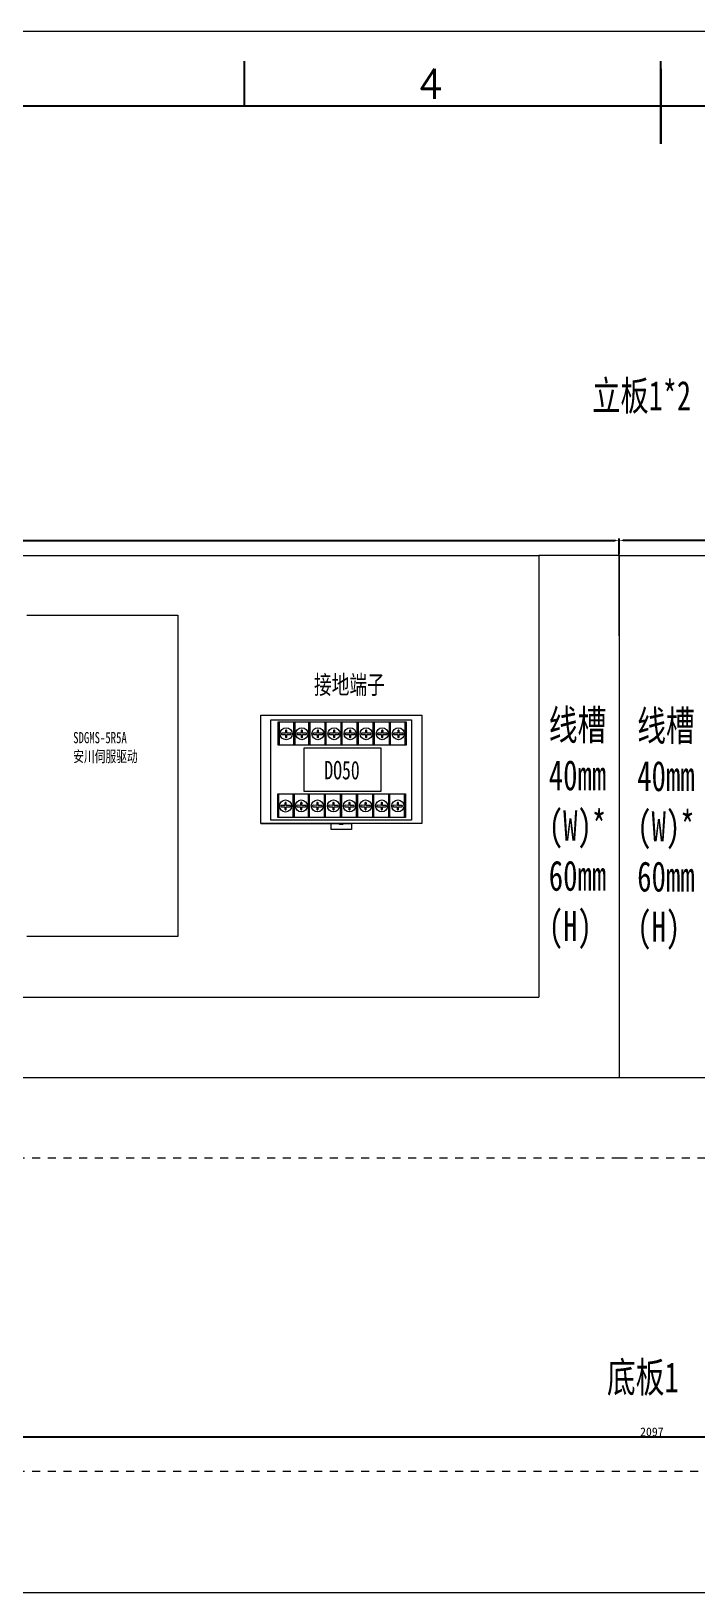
# Model space of a CAD drawing. Extents: x 33864 to 41687, y -3582 to -110.
# Drawn here: x 37484 to 37909, y -1107 to -110 of the extents above; entities that cross this region are included whole.
import ezdxf
from ezdxf.enums import TextEntityAlignment as Align

# ---------------------------------------------------------------- set-up
doc = ezdxf.new("R2010")
doc.units = 0
doc.header["$MEASUREMENT"] = 0
doc.linetypes.add('10', pattern=[20, 5, -5, 5, -5])
for name, color, linetype in [('AE_BOR', 1, 'Continuous'), ('TEXT', 2, 'Continuous'), ('细实线层', 7, 'Continuous')]:
    doc.layers.add(name, color=color, linetype=linetype)
doc.styles.add('ST', font='', dxfattribs={"width": 0.8, "height": 300})
doc.styles.add('WD', font='romans.shx', dxfattribs={"bigfont": 'gbcbig.shx'})
doc.styles.add('宋', font='', dxfattribs={"width": 0.7})
doc.styles.get('ST').set_extended_font_data('SimSun')
doc.styles.get('宋').set_extended_font_data('SimSun')
doc.dimstyles.new('AM_ISO', dxfattribs={"dimtxt": 5.5, "dimasz": 2.5, "dimexe": 1.25, "dimexo": 0.5, "dimgap": 0.5, "dimtad": 1, "dimdsep": 46, "dimtxsty": 'Standard', "dimcen": 0, "dimclrd": 5, "dimclre": 5, "dimclrt": 1, "dimadec": 0, "dimazin": 2, "dimtp": 0.1, "dimtm": 0.1, "dimtfac": 0.71, "dimtmove": 0, "dimatfit": 3, "dimfxl": 1, "dimtfillclr": 6, "dimlwd": -1, "dimlwe": -1, "dimarcsym": 0})

# ---------------------------------------------------------------- blocks, each defined once
blk = doc.blocks.new('*D109')
at = {"layer": 'Defpoints', "color": 0, "lineweight": 0}
for p in [(39226.26, -1007.74), (36533.96, -1029.63), (39226.26, -1029.63)]:
    blk.add_point(p, dxfattribs=at)
at = {"layer": '细实线层', "color": 5}
for p, q in [((36533.96, -1029.13), (36533.96, -1006.49)), ((36536.46, -1007.74), (39223.76, -1007.74)), ((39226.26, -1029.13), (39226.26, -1006.49))]:
    blk.add_line(p, q, dxfattribs=at)
at = {"layer": '细实线层', "color": 5, "lineweight": 0}
for points in [[(36536.46, -1007.32), (36536.46, -1008.15), (36533.96, -1007.74)], [(39223.76, -1008.15), (39223.76, -1007.32), (39226.26, -1007.74)]]:
    blk.add_solid(points, dxfattribs=at)
at = {"layer": '细实线层', "color": 1, "lineweight": 0, "insert": (37880.11, -1004.49), "char_height": 5.5, "attachment_point": 5}
blk.add_mtext('2097', dxfattribs=at)
blk = doc.blocks.new('*D168')
at = {"layer": 'Defpoints', "color": 0, "lineweight": 0}
for p in [(37859.25, -434.84), (36534.61, -444.4), (37859.25, -444.4)]:
    blk.add_point(p, dxfattribs=at)
at = {"layer": '细实线层', "color": 5}
for p, q in [((36534.61, -443.9), (36534.61, -433.59)), ((36537.11, -434.84), (37856.75, -434.84)), ((37859.25, -443.9), (37859.25, -433.59))]:
    blk.add_line(p, q, dxfattribs=at)
at = {"layer": '细实线层', "color": 5, "lineweight": 0}
for points in [[(36537.11, -434.42), (36537.11, -435.26), (36534.61, -434.84)], [(37856.75, -435.26), (37856.75, -434.42), (37859.25, -434.84)]]:
    blk.add_solid(points, dxfattribs=at)
at = {"layer": '细实线层', "color": 1, "lineweight": 0, "insert": (37196.93, -431.59), "char_height": 5.5, "attachment_point": 5}
blk.add_mtext('1324.65', dxfattribs=at)
blk = doc.blocks.new('*D169')
at = {"layer": 'Defpoints', "color": 0, "lineweight": 0}
for p in [(37859.25, -434.84), (37859.25, -444.4), (39183.9, -444.4)]:
    blk.add_point(p, dxfattribs=at)
at = {"layer": '细实线层', "color": 5}
for p, q in [((37859.25, -443.9), (37859.25, -433.59)), ((39181.4, -434.84), (37861.75, -434.84)), ((39183.9, -443.9), (39183.9, -433.59))]:
    blk.add_line(p, q, dxfattribs=at)
at = {"layer": '细实线层', "color": 5, "lineweight": 0}
for points in [[(37861.75, -434.42), (37861.75, -435.26), (37859.25, -434.84)], [(39181.4, -435.26), (39181.4, -434.42), (39183.9, -434.84)]]:
    blk.add_solid(points, dxfattribs=at)
at = {"layer": '细实线层', "color": 1, "lineweight": 0, "insert": (38521.58, -431.59), "char_height": 5.5, "attachment_point": 5}
blk.add_mtext('1324.65', dxfattribs=at)

msp = doc.modelspace()

# ---------------------------------------------------------------- linework, layer by layer
msp.add_line((39248.303, -157.401), (36498.834, -157.401))
at = {"lineweight": 0}
for p, q in [((37859.254, -444.405), (37859.254, -778.134)), ((37630.507, -615.814), (37681.85, -615.814)), ((37688.268, -615.814), (37675.432, -615.814)), ((37681.85, -615.814), (37688.268, -615.814))]:
    msp.add_line(p, q, dxfattribs=at)
for points in [[(37630.507, -546.501), (37733.193, -546.501), (37733.193, -615.814), (37630.507, -615.814)], [(37636.791, -549.562), (37726.598, -549.562), (37726.598, -613.702), (37636.791, -613.702)], [(37641.644, -550.739), (37722.671, -550.739), (37722.671, -565.72), (37641.644, -565.72)], [(37641.644, -550.739), (37642.206, -550.739), (37642.206, -565.72), (37641.644, -565.72)], [(37651.563, -550.739), (37652.125, -550.739), (37652.125, -565.72), (37651.563, -565.72)], [(37661.196, -550.739), (37661.758, -550.739), (37661.758, -565.72), (37661.196, -565.72)], [(37671.465, -550.739), (37672.027, -550.739), (37672.027, -565.72), (37671.465, -565.72)], [(37681.733, -550.739), (37682.295, -550.739), (37682.295, -565.72), (37681.733, -565.72)], [(37692.002, -550.739), (37692.564, -550.739), (37692.564, -565.72), (37692.002, -565.72)], [(37702.27, -550.739), (37702.833, -550.739), (37702.833, -565.72), (37702.27, -565.72)], [(37712.539, -550.739), (37713.101, -550.739), (37713.101, -565.72), (37712.539, -565.72)], [(37722.671, -550.739), (37723.234, -550.739), (37723.234, -565.72), (37722.671, -565.72)], [(37707.039, -595.34), (37658.121, -595.34), (37658.121, -567.414), (37707.039, -567.414)], [(37641.276, -596.889), (37722.304, -596.889), (37722.304, -611.87), (37641.276, -611.87)], [(37641.276, -596.889), (37641.838, -596.889), (37641.838, -611.87), (37641.276, -611.87)], [(37651.195, -596.889), (37651.757, -596.889), (37651.757, -611.87), (37651.195, -611.87)], [(37660.828, -596.889), (37661.391, -596.889), (37661.391, -611.87), (37660.828, -611.87)], [(37671.097, -596.889), (37671.659, -596.889), (37671.659, -611.87), (37671.097, -611.87)], [(37681.366, -596.889), (37681.928, -596.889), (37681.928, -611.87), (37681.366, -611.87)], [(37691.634, -596.889), (37692.196, -596.889), (37692.196, -611.87), (37691.634, -611.87)], [(37701.903, -596.889), (37702.465, -596.889), (37702.465, -611.87), (37701.903, -611.87)], [(37712.171, -596.889), (37712.734, -596.889), (37712.734, -611.87), (37712.171, -611.87)], [(37722.304, -596.889), (37722.866, -596.889), (37722.866, -611.87), (37722.304, -611.87)], [(37675.432, -615.814), (37688.268, -615.814), (37688.268, -619.665), (37675.432, -619.665)], [(37680.678, -615.814), (37682.751, -615.814), (37682.751, -616.372), (37680.678, -616.372)], [(37681.85, -615.814), (37684.044, -615.814), (37684.044, -615.814), (37681.85, -615.814)]]:
    msp.add_lwpolyline(points, close=True, dxfattribs=at)
for points in [[(37646.253, -558.024), (37643.983, -558.009)], [(37646.269, -556.503), (37646.264, -556.503), (37646.253, -558.024)], [(37647.115, -558.03), (37647.126, -556.509)], [(37649.349, -558.045), (37647.115, -558.03)], [(37656.265, -558.004), (37653.995, -557.989)], [(37656.282, -556.482), (37656.277, -556.482), (37656.265, -558.004)], [(37657.128, -558.009), (37657.139, -556.489)], [(37659.362, -558.024), (37657.128, -558.009)], [(37666.534, -558.004), (37664.264, -557.989)], [(37666.551, -556.482), (37666.546, -556.482), (37666.534, -558.004)], [(37667.396, -558.009), (37667.408, -556.489)], [(37669.63, -558.024), (37667.396, -558.009)], [(37676.803, -558.004), (37674.533, -557.989)], [(37676.819, -556.482), (37676.814, -556.482), (37676.803, -558.004)], [(37677.665, -558.009), (37677.676, -556.489)], [(37679.899, -558.024), (37677.665, -558.009)], [(37687.071, -558.004), (37684.801, -557.989)], [(37687.088, -556.482), (37687.083, -556.482), (37687.071, -558.004)], [(37687.933, -558.009), (37687.945, -556.489)], [(37690.167, -558.024), (37687.933, -558.009)], [(37697.34, -558.004), (37695.07, -557.989)], [(37697.356, -556.482), (37697.351, -556.482), (37697.34, -558.004)], [(37698.202, -558.009), (37698.214, -556.489)], [(37700.436, -558.024), (37698.202, -558.009)], [(37707.608, -558.004), (37705.338, -557.989)], [(37707.625, -556.482), (37707.62, -556.482), (37707.608, -558.004)], [(37708.471, -558.009), (37708.482, -556.489)], [(37710.705, -558.024), (37708.471, -558.009)], [(37717.877, -558.004), (37715.607, -557.989)], [(37717.894, -556.482), (37717.889, -556.482), (37717.877, -558.004)], [(37718.739, -558.009), (37718.751, -556.489)], [(37720.973, -558.024), (37718.739, -558.009)], [(37643.976, -558.866), (37646.246, -558.883)], [(37646.246, -558.883), (37646.234, -560.504)], [(37647.091, -560.511), (37647.096, -560.511), (37647.108, -558.89)], [(37647.108, -558.89), (37649.342, -558.907), (37649.342, -558.902)], [(37653.989, -558.846), (37656.259, -558.863)], [(37656.259, -558.863), (37656.246, -560.484)], [(37657.103, -560.491), (37657.109, -560.491), (37657.121, -558.87)], [(37657.121, -558.87), (37659.355, -558.887), (37659.355, -558.882)], [(37664.257, -558.846), (37666.527, -558.863)], [(37666.527, -558.863), (37666.515, -560.484)], [(37667.372, -560.491), (37667.377, -560.491), (37667.39, -558.87)], [(37667.39, -558.87), (37669.624, -558.887), (37669.624, -558.882)], [(37674.526, -558.846), (37676.796, -558.863)], [(37676.796, -558.863), (37676.784, -560.484)], [(37677.641, -560.491), (37677.646, -560.491), (37677.658, -558.87)], [(37677.658, -558.87), (37679.892, -558.887), (37679.892, -558.882)], [(37684.795, -558.846), (37687.065, -558.863)], [(37687.065, -558.863), (37687.052, -560.484)], [(37687.909, -560.491), (37687.914, -560.491), (37687.927, -558.87)], [(37687.927, -558.87), (37690.161, -558.887), (37690.161, -558.882)], [(37695.063, -558.846), (37697.333, -558.863)], [(37697.333, -558.863), (37697.321, -560.484)], [(37698.178, -560.491), (37698.183, -560.491), (37698.195, -558.87)], [(37698.195, -558.87), (37700.429, -558.887), (37700.429, -558.882)], [(37705.332, -558.846), (37707.602, -558.863)], [(37707.602, -558.863), (37707.589, -560.484)], [(37708.446, -560.491), (37708.452, -560.491), (37708.464, -558.87)], [(37708.464, -558.87), (37710.698, -558.887), (37710.698, -558.882)], [(37715.6, -558.846), (37717.87, -558.863)], [(37717.87, -558.863), (37717.858, -560.484)], [(37718.715, -560.491), (37718.72, -560.491), (37718.733, -558.87)], [(37718.733, -558.87), (37720.967, -558.887), (37720.967, -558.882)], [(37643.609, -605.016), (37645.879, -605.033)], [(37645.885, -604.174), (37643.615, -604.158)], [(37645.879, -605.033), (37645.866, -606.654)], [(37645.902, -602.652), (37645.897, -602.652), (37645.885, -604.174)], [(37646.723, -606.66), (37646.728, -606.661), (37646.741, -605.039)], [(37646.741, -605.039), (37648.975, -605.057), (37648.975, -605.051)], [(37646.747, -604.179), (37646.759, -602.659)], [(37648.981, -604.194), (37646.747, -604.179)], [(37653.621, -604.995), (37655.891, -605.013)], [(37655.898, -604.154), (37653.628, -604.138)], [(37655.891, -605.013), (37655.879, -606.634)], [(37655.914, -602.632), (37655.909, -602.632), (37655.898, -604.154)], [(37656.736, -606.64), (37656.741, -606.64), (37656.753, -605.019)], [(37656.753, -605.019), (37658.987, -605.036), (37658.987, -605.031)], [(37656.76, -604.159), (37656.772, -602.639)], [(37658.994, -604.174), (37656.76, -604.159)], [(37663.89, -604.995), (37666.16, -605.013)], [(37666.166, -604.154), (37663.896, -604.138)], [(37666.16, -605.013), (37666.147, -606.634)], [(37666.183, -602.632), (37666.178, -602.632), (37666.166, -604.154)], [(37667.004, -606.64), (37667.01, -606.64), (37667.022, -605.019)], [(37667.022, -605.019), (37669.256, -605.036), (37669.256, -605.031)], [(37667.029, -604.159), (37667.04, -602.639)], [(37669.263, -604.174), (37667.029, -604.159)], [(37674.158, -604.995), (37676.428, -605.013)], [(37676.435, -604.154), (37674.165, -604.138)], [(37676.428, -605.013), (37676.416, -606.634)], [(37676.452, -602.632), (37676.447, -602.632), (37676.435, -604.154)], [(37677.273, -606.64), (37677.278, -606.64), (37677.291, -605.019)], [(37677.291, -605.019), (37679.525, -605.036), (37679.525, -605.031)], [(37677.297, -604.159), (37677.309, -602.639)], [(37679.531, -604.174), (37677.297, -604.159)], [(37684.427, -604.995), (37686.697, -605.013)], [(37686.704, -604.154), (37684.434, -604.138)], [(37686.697, -605.013), (37686.685, -606.634)], [(37686.72, -602.632), (37686.715, -602.632), (37686.704, -604.154)], [(37687.542, -606.64), (37687.547, -606.64), (37687.559, -605.019)], [(37687.559, -605.019), (37689.793, -605.036), (37689.793, -605.031)], [(37687.566, -604.159), (37687.577, -602.639)], [(37689.8, -604.174), (37687.566, -604.159)], [(37694.696, -604.995), (37696.966, -605.013)], [(37696.972, -604.154), (37694.702, -604.138)], [(37696.966, -605.013), (37696.953, -606.634)], [(37696.989, -602.632), (37696.984, -602.632), (37696.972, -604.154)], [(37697.81, -606.64), (37697.815, -606.64), (37697.828, -605.019)], [(37697.828, -605.019), (37700.062, -605.036), (37700.062, -605.031)], [(37697.834, -604.159), (37697.846, -602.639)], [(37700.068, -604.174), (37697.834, -604.159)], [(37704.964, -604.995), (37707.234, -605.013)], [(37707.241, -604.154), (37704.971, -604.138)], [(37707.234, -605.013), (37707.222, -606.634)], [(37707.257, -602.632), (37707.252, -602.632), (37707.241, -604.154)], [(37708.079, -606.64), (37708.084, -606.64), (37708.096, -605.019)], [(37708.096, -605.019), (37710.33, -605.036), (37710.33, -605.031)], [(37708.103, -604.159), (37708.115, -602.639)], [(37710.337, -604.174), (37708.103, -604.159)], [(37715.233, -604.995), (37717.503, -605.013)], [(37717.509, -604.154), (37715.239, -604.138)], [(37717.503, -605.013), (37717.49, -606.634)], [(37717.526, -602.632), (37717.521, -602.632), (37717.509, -604.154)], [(37718.347, -606.64), (37718.353, -606.64), (37718.365, -605.019)], [(37718.365, -605.019), (37720.599, -605.036), (37720.599, -605.031)], [(37718.372, -604.159), (37718.383, -602.639)], [(37720.606, -604.174), (37718.372, -604.159)]]:
    msp.add_lwpolyline(points, dxfattribs=at)
for centre in [(37646.658, -558.41), (37656.67, -558.39), (37666.939, -558.39), (37677.208, -558.39), (37687.476, -558.39), (37697.745, -558.39), (37708.013, -558.39), (37718.282, -558.39), (37646.29, -604.56), (37656.303, -604.54), (37666.571, -604.54), (37676.84, -604.54), (37687.109, -604.54), (37697.377, -604.54), (37707.646, -604.54), (37717.914, -604.54)]:
    msp.add_circle(centre, 3.851, dxfattribs=at)
for centre, radius, start, end in [((37643.979, -558.437), 0.429, 89.562379, 269.562379), ((37646.658, -558.41), 1.925, 101.626465, 101.798113), ((37646.698, -556.506), 0.429, 355.152611, 182.431386), ((37646.658, -558.41), 1.925, 75.918685, 75.957532), ((37649.346, -558.473), 0.429, 269.562379, 89.67132), ((37653.992, -558.417), 0.429, 89.562379, 269.562379), ((37656.67, -558.39), 1.925, 101.626465, 101.798113), ((37656.711, -556.486), 0.429, 355.152611, 182.431386), ((37656.67, -558.39), 1.925, 75.918685, 75.957532), ((37659.358, -558.453), 0.429, 269.562379, 89.67132), ((37664.261, -558.417), 0.429, 89.562379, 269.562379), ((37666.939, -558.39), 1.925, 101.626465, 101.798113), ((37666.979, -556.486), 0.429, 355.152611, 182.431386), ((37666.939, -558.39), 1.925, 75.918685, 75.957532), ((37669.627, -558.453), 0.429, 269.562379, 89.67132), ((37674.529, -558.417), 0.429, 89.562379, 269.562379), ((37677.208, -558.39), 1.925, 101.626465, 101.798113), ((37677.248, -556.486), 0.429, 355.152611, 182.431386), ((37677.208, -558.39), 1.925, 75.918685, 75.957532), ((37679.896, -558.453), 0.429, 269.562379, 89.67132), ((37684.798, -558.417), 0.429, 89.562379, 269.562379), ((37687.476, -558.39), 1.925, 101.626465, 101.798113), ((37687.516, -556.486), 0.429, 355.152611, 182.431386), ((37687.476, -558.39), 1.925, 75.918685, 75.957532), ((37690.164, -558.453), 0.429, 269.562379, 89.67132), ((37695.067, -558.417), 0.429, 89.562379, 269.562379), ((37697.745, -558.39), 1.925, 101.626465, 101.798113), ((37697.785, -556.486), 0.429, 355.152611, 182.431386), ((37697.745, -558.39), 1.925, 75.918685, 75.957532), ((37700.433, -558.453), 0.429, 269.562379, 89.67132), ((37705.335, -558.417), 0.429, 89.562379, 269.562379), ((37708.013, -558.39), 1.925, 101.626465, 101.798113), ((37708.054, -556.486), 0.429, 355.152611, 182.431386), ((37708.013, -558.39), 1.925, 75.918685, 75.957532), ((37710.701, -558.453), 0.429, 269.562379, 89.67132), ((37715.604, -558.417), 0.429, 89.562379, 269.562379), ((37718.282, -558.39), 1.925, 101.626465, 101.798113), ((37718.322, -556.486), 0.429, 355.152611, 182.431386), ((37718.282, -558.39), 1.925, 75.918685, 75.957532), ((37720.971, -558.453), 0.429, 269.562379, 89.67132), ((37646.662, -560.507), 0.429, 179.562379, 359.562379), ((37656.675, -560.487), 0.429, 179.562379, 359.562379), ((37666.944, -560.487), 0.429, 179.562379, 359.562379), ((37677.212, -560.487), 0.429, 179.562379, 359.562379), ((37687.481, -560.487), 0.429, 179.562379, 359.562379), ((37697.749, -560.487), 0.429, 179.562379, 359.562379), ((37708.018, -560.487), 0.429, 179.562379, 359.562379), ((37718.287, -560.487), 0.429, 179.562379, 359.562379), ((37643.612, -604.587), 0.429, 89.562379, 269.562379), ((37646.295, -606.657), 0.429, 179.562379, 359.562379), ((37646.29, -604.56), 1.925, 101.626465, 101.798113), ((37646.33, -602.656), 0.429, 355.152611, 182.431386), ((37646.29, -604.56), 1.925, 75.918685, 75.957532), ((37648.978, -604.623), 0.429, 269.562379, 89.67132), ((37653.625, -604.567), 0.429, 89.562379, 269.562379), ((37656.307, -606.637), 0.429, 179.562379, 359.562379), ((37656.303, -604.54), 1.925, 101.626465, 101.798113), ((37656.343, -602.636), 0.429, 355.152611, 182.431386), ((37656.303, -604.54), 1.925, 75.918685, 75.957532), ((37658.991, -604.603), 0.429, 269.562379, 89.67132), ((37663.893, -604.567), 0.429, 89.562379, 269.562379), ((37666.576, -606.637), 0.429, 179.562379, 359.562379), ((37666.571, -604.54), 1.925, 101.626465, 101.798113), ((37666.612, -602.636), 0.429, 355.152611, 182.431386), ((37666.571, -604.54), 1.925, 75.918685, 75.957532), ((37669.259, -604.603), 0.429, 269.562379, 89.67132), ((37674.162, -604.567), 0.429, 89.562379, 269.562379), ((37676.845, -606.637), 0.429, 179.562379, 359.562379), ((37676.84, -604.54), 1.925, 101.626465, 101.798113), ((37676.88, -602.636), 0.429, 355.152611, 182.431386), ((37676.84, -604.54), 1.925, 75.918685, 75.957532), ((37679.528, -604.603), 0.429, 269.562379, 89.67132), ((37684.43, -604.567), 0.429, 89.562379, 269.562379), ((37687.113, -606.637), 0.429, 179.562379, 359.562379), ((37687.109, -604.54), 1.925, 101.626465, 101.798113), ((37687.149, -602.636), 0.429, 355.152611, 182.431386), ((37687.109, -604.54), 1.925, 75.918685, 75.957532), ((37689.797, -604.603), 0.429, 269.562379, 89.67132), ((37694.699, -604.567), 0.429, 89.562379, 269.562379), ((37697.382, -606.637), 0.429, 179.562379, 359.562379), ((37697.377, -604.54), 1.925, 101.626465, 101.798113), ((37697.417, -602.636), 0.429, 355.152611, 182.431386), ((37697.377, -604.54), 1.925, 75.918685, 75.957532), ((37700.065, -604.603), 0.429, 269.562379, 89.67132), ((37704.968, -604.567), 0.429, 89.562379, 269.562379), ((37707.65, -606.637), 0.429, 179.562379, 359.562379), ((37707.646, -604.54), 1.925, 101.626465, 101.798113), ((37707.686, -602.636), 0.429, 355.152611, 182.431386), ((37707.646, -604.54), 1.925, 75.918685, 75.957532), ((37710.334, -604.603), 0.429, 269.562379, 89.67132), ((37715.236, -604.567), 0.429, 89.562379, 269.562379), ((37717.919, -606.637), 0.429, 179.562379, 359.562379), ((37717.914, -604.54), 1.925, 101.626465, 101.798113), ((37717.955, -602.636), 0.429, 355.152611, 182.431386), ((37717.914, -604.54), 1.925, 75.918685, 75.957532), ((37720.603, -604.603), 0.429, 269.562379, 89.67132)]:
    msp.add_arc(centre, radius, start, end, dxfattribs=at)
at = {"layer": 'AE_BOR', "color": 1, "lineweight": 15}
msp.add_line((36450.901, -109.501), (39296.171, -109.501), dxfattribs=at)
at = {"layer": 'AE_BOR'}
for p, q in [((37619.985, -157.401), (37619.985, -128.661)), ((37885.831, -157.401), (37885.831, -128.661))]:
    msp.add_line(p, q, dxfattribs=at)
at = {"layer": 'AE_BOR', "color": 2, "lineweight": 30}
msp.add_line((37885.831, -181.351), (37885.831, -133.451), dxfattribs=at)
at = {"layer": '细实线层', "lineweight": 0}
for p, q in [((36534.605, -444.405), (37807.911, -444.405)), ((37859.254, -444.405), (37807.911, -444.405)), ((37807.911, -444.405), (37807.911, -726.791)), ((37859.254, -495.748), (37859.254, -444.405)), ((37859.254, -444.405), (37859.254, -444.405)), ((37859.254, -444.405), (39132.56, -444.405)), ((37481.176, -482.53), (37577.444, -482.53)), ((37577.444, -482.53), (37577.444, -687.902)), ((37577.444, -687.902), (37481.176, -687.902)), ((36585.948, -726.791), (37807.911, -726.791)), ((36534.605, -778.134), (39183.903, -778.134)), ((37859.254, -778.134), (38127.15, -778.134)), ((39226.261, -1107.296), (36534.605, -1107.296))]:
    msp.add_line(p, q, dxfattribs=at)
at = {"layer": '细实线层', "color": 5, "linetype": '10', "lineweight": 0}
for p, q in [((36534.605, -829.477), (37859.254, -829.477)), ((37859.254, -829.477), (39183.903, -829.477)), ((36534.605, -1029.633), (39226.261, -1029.633))]:
    msp.add_line(p, q, dxfattribs=at)

# ---------------------------------------------------------------- texts
at = {"lineweight": 0, "attachment_point": 1, "style": '宋'}
for s, insert, char_height, width in [('立板1*2', (37842.003, -332.941), 18.9, 233.3497), ('线槽\\P40mm\\P(W)*\\P60mm\\P(H)', (37814.311, -543.18), 19.2536, 116.99759), ('线槽\\P40mm\\P(W)*\\P60mm\\P(H)', (37870.761, -543.675), 19.2536, 116.99759), ('SDGMS-5R5A\\P安川伺服驱动 ', (37510.697, -557.281), 7.188, 47.72991), ('底板1', (37851.412, -959.969), 19.2536, 237.71568)]:
    msp.add_mtext(s, dxfattribs=dict(at, insert=insert, char_height=char_height, width=width))
at = {"layer": 'AE_BOR', "style": 'WD'}
msp.add_text('4', height=19.16, dxfattribs=at).set_placement((37738.897, -152.611), align=Align.CENTER)
at = {"layer": 'TEXT', "color": 0, "style": 'ST', "width": 0.7}
for s, p in [('接地端子', (37664.463, -532.978)), ('DO50', (37671.064, -587.566))]:
    msp.add_text(s, height=11.8294, dxfattribs=at).set_placement(p)

# ---------------------------------------------------------------- dimensions: what is measured, and where the dimension line sits
at = {"layer": '细实线层', "lineweight": 0}
for p1, picture, middle in [((36534.605, -444.405), '*D168', (37196.93, -431.589)), ((39183.903, -444.405), '*D169', (38521.579, -431.589))]:
    dim = msp.add_linear_dim(base=(37859.254, -434.839), p1=p1, p2=(37859.254, -444.405), dimstyle='AM_ISO', dxfattribs=at)
    dim.commit()
    dim.dimension.update_dxf_attribs({"geometry": picture, "text_midpoint": middle})
dim = msp.add_linear_dim(base=(39226.261, -1007.736), p1=(36533.963, -1029.633), p2=(39226.261, -1029.633), text='2097', dimstyle='AM_ISO', dxfattribs=at)
dim.commit()
dim.dimension.update_dxf_attribs({"geometry": '*D109', "text_midpoint": (37880.112, -1004.486)})

doc.saveas('drawing.dxf')
